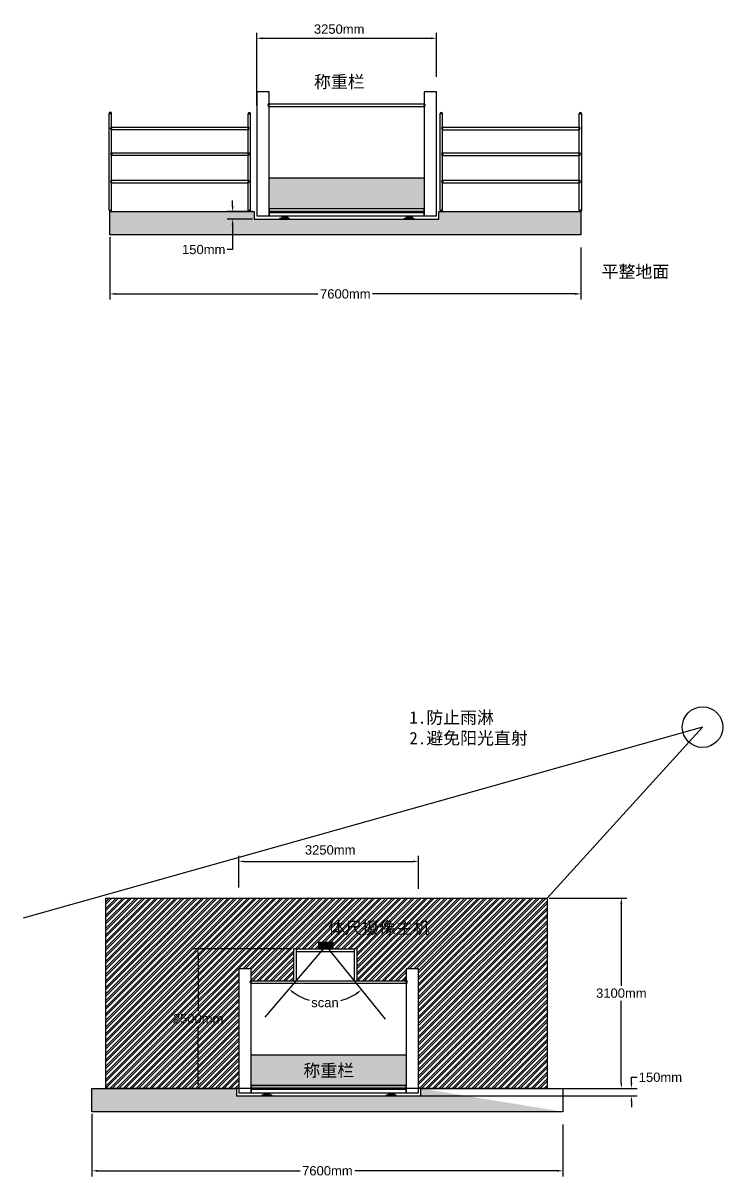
# Model space of a CAD drawing. Header units: inches. Extents: x -6754 to 21732, y -23545 to 9260.
# Drawn here: x -1129 to 10154, y -23545 to -4939 of the extents above; entities that cross this region are included whole.
import ezdxf

# ---------------------------------------------------------------- set-up
doc = ezdxf.new("R2010")
doc.units = ezdxf.units.IN
doc.header["$MEASUREMENT"] = 0
doc.layers.add('图层1', color=7, linetype='Continuous')
doc.styles.get("Standard").update_dxf_attribs({"font": 'arial.ttf'})
doc.dimstyles.get("Standard").update_dxf_attribs({"dimscale": 500, "dimtxt": 0.3, "dimasz": 0.18, "dimexe": 0.18, "dimexo": 0.0625, "dimgap": 0.09, "dimtad": 0, "dimtih": 1, "dimtoh": 1, "dimdec": 4, "dimzin": 0, "dimdsep": 46, "dimtxsty": 'Standard', "dimcen": 0.09, "dimclrd": 2, "dimadec": 0, "dimazin": 0, "dimtfac": 1, "dimtdec": 4, "dimtofl": 0, "dimtmove": 0, "dimatfit": 3, "dimfxl": 1, "dimtolj": 1, "dimtzin": 0, "dimarcsym": 0})

# ---------------------------------------------------------------- blocks, each defined once
blk = doc.blocks.new('*D10')
at = {"color": 0, "lineweight": -2, "transparency": 16777216}
for p, q in [((2638, -6267), (2638, -5094)), ((5536, -5808), (5536, -5094))]:
    blk.add_line(p, q, dxfattribs=at)
at = {"color": 2, "lineweight": -2, "transparency": 16777216}
blk.add_line((2728, -5184), (5446, -5184), dxfattribs=at)
at = {"color": 2, "transparency": 16777216}
for points in [[(2728, -5169), (2728, -5199), (2638, -5184)], [(5446, -5169), (5446, -5199), (5536, -5184)]]:
    blk.add_solid(points, dxfattribs=at)
at = {"layer": 'Defpoints', "color": 0, "transparency": 16777216}
for p in [(5536, -5184), (5536, -5840), (2638, -6298)]:
    blk.add_point(p, dxfattribs=at)
at = {"color": 0, "transparency": 16777216, "insert": (3967, -5037), "char_height": 150, "attachment_point": 5}
blk.add_mtext('\\A1;3250mm', dxfattribs=at)
blk = doc.blocks.new('*D11')
at = {"color": 0, "lineweight": -2, "transparency": 16777216}
for p, q in [((271, -8386), (271, -9396)), ((7861, -8557), (7861, -9396))]:
    blk.add_line(p, q, dxfattribs=at)
at = {"color": 2, "lineweight": -2, "transparency": 16777216}
for p, q in [((361, -9306), (3625, -9306)), ((7771, -9306), (4507, -9306))]:
    blk.add_line(p, q, dxfattribs=at)
at = {"color": 2, "transparency": 16777216}
for points in [[(361, -9291), (361, -9321), (271, -9306)], [(7771, -9291), (7771, -9321), (7861, -9306)]]:
    blk.add_solid(points, dxfattribs=at)
at = {"layer": 'Defpoints', "color": 0, "transparency": 16777216}
for p in [(271, -8355), (7861, -8526), (7861, -9306)]:
    blk.add_point(p, dxfattribs=at)
at = {"color": 0, "transparency": 16777216, "insert": (4066, -9306), "char_height": 150, "attachment_point": 5}
blk.add_mtext('\\A1;7600mm', dxfattribs=at)
blk = doc.blocks.new('*D12')
at = {"color": 2, "lineweight": -2, "transparency": 16777216}
for p, q in [((2249, -7888), (2249, -7798)), ((2249, -8189), (2249, -8591)), ((2249, -8591), (2159, -8591))]:
    blk.add_line(p, q, dxfattribs=at)
at = {"color": 0, "lineweight": -2, "transparency": 16777216}
for p, q in [((2568, -7978), (2159, -7978)), ((2568, -8099), (2159, -8099))]:
    blk.add_line(p, q, dxfattribs=at)
at = {"color": 2, "transparency": 16777216}
for points in [[(2234, -7888), (2264, -7888), (2249, -7978)], [(2234, -8189), (2264, -8189), (2249, -8099)]]:
    blk.add_solid(points, dxfattribs=at)
at = {"layer": 'Defpoints', "color": 0, "transparency": 16777216}
for p in [(2599, -7978), (2249, -8099), (2599, -8099)]:
    blk.add_point(p, dxfattribs=at)
at = {"color": 0, "transparency": 16777216, "insert": (1783, -8591), "char_height": 150, "attachment_point": 5}
blk.add_mtext('\\A1;150mm', dxfattribs=at)
blk = doc.blocks.new('*D13')
at = {"color": 0, "lineweight": -2, "transparency": 16777216}
for p, q in [((2349, -18877), (2349, -18367)), ((5247, -18900), (5247, -18367))]:
    blk.add_line(p, q, dxfattribs=at)
at = {"color": 2, "lineweight": -2, "transparency": 16777216}
blk.add_line((2439, -18457), (5157, -18457), dxfattribs=at)
at = {"color": 2, "transparency": 16777216}
for points in [[(2439, -18442), (2439, -18472), (2349, -18457)], [(5157, -18442), (5157, -18472), (5247, -18457)]]:
    blk.add_solid(points, dxfattribs=at)
at = {"layer": 'Defpoints', "color": 0, "transparency": 16777216}
for p in [(5247, -18457), (2349, -18908), (5247, -18931)]:
    blk.add_point(p, dxfattribs=at)
at = {"color": 0, "transparency": 16777216, "insert": (3822, -18272), "char_height": 150, "attachment_point": 5}
blk.add_mtext('\\A1;3250mm', dxfattribs=at)
blk = doc.blocks.new('*D14')
at = {"color": 0, "lineweight": -2, "transparency": 16777216}
for p, q in [((-18, -22526), (-18, -23536)), ((7572, -22697), (7572, -23536))]:
    blk.add_line(p, q, dxfattribs=at)
at = {"color": 2, "lineweight": -2, "transparency": 16777216}
for p, q in [((72, -23446), (3336, -23446)), ((7482, -23446), (4218, -23446))]:
    blk.add_line(p, q, dxfattribs=at)
at = {"color": 2, "transparency": 16777216}
for points in [[(72, -23431), (72, -23461), (-18, -23446)], [(7482, -23431), (7482, -23461), (7572, -23446)]]:
    blk.add_solid(points, dxfattribs=at)
at = {"layer": 'Defpoints', "color": 0, "transparency": 16777216}
for p in [(-18, -22495), (7572, -22666), (7572, -23446)]:
    blk.add_point(p, dxfattribs=at)
at = {"color": 0, "transparency": 16777216, "insert": (3777, -23446), "char_height": 150, "attachment_point": 5}
blk.add_mtext('\\A1;7600mm', dxfattribs=at)
blk = doc.blocks.new('*D15')
at = {"color": 0, "lineweight": -2, "transparency": 16777216}
for p, q in [((3199, -19869), (1603, -19869)), ((2279, -22118), (1603, -22118))]:
    blk.add_line(p, q, dxfattribs=at)
at = {"color": 2, "lineweight": -2, "transparency": 16777216}
for p, q in [((1693, -19959), (1693, -20872)), ((1693, -22028), (1693, -21115))]:
    blk.add_line(p, q, dxfattribs=at)
at = {"color": 2, "transparency": 16777216}
for points in [[(1678, -19959), (1708, -19959), (1693, -19869)], [(1678, -22028), (1708, -22028), (1693, -22118)]]:
    blk.add_solid(points, dxfattribs=at)
at = {"layer": 'Defpoints', "color": 0, "transparency": 16777216}
for p in [(1693, -19869), (3230, -19869), (2310, -22118)]:
    blk.add_point(p, dxfattribs=at)
at = {"color": 0, "transparency": 16777216, "insert": (1693, -20993), "char_height": 150, "attachment_point": 5}
blk.add_mtext('\\A1;2500mm', dxfattribs=at)
blk = doc.blocks.new('*D16')
at = {"color": 0, "lineweight": -2, "transparency": 16777216}
for p, q in [((7352, -19047), (8606, -19047)), ((7352, -22118), (8606, -22118))]:
    blk.add_line(p, q, dxfattribs=at)
at = {"color": 2, "lineweight": -2, "transparency": 16777216}
for p, q in [((8516, -19137), (8516, -20461)), ((8516, -22028), (8516, -20704))]:
    blk.add_line(p, q, dxfattribs=at)
at = {"color": 2, "transparency": 16777216}
for points in [[(8501, -19137), (8531, -19137), (8516, -19047)], [(8501, -22028), (8531, -22028), (8516, -22118)]]:
    blk.add_solid(points, dxfattribs=at)
at = {"layer": 'Defpoints', "color": 0, "transparency": 16777216}
for p in [(7321, -19047), (7321, -22118), (8516, -22118)]:
    blk.add_point(p, dxfattribs=at)
at = {"color": 0, "transparency": 16777216, "insert": (8516, -20582), "char_height": 150, "attachment_point": 5}
blk.add_mtext('\\A1;3100mm', dxfattribs=at)
blk = doc.blocks.new('*D17')
at = {"color": 2, "lineweight": -2, "transparency": 16777216}
for start, end in [(235.0536, 252.9378), (285.4384, 303.3874)]:
    blk.add_arc((3751, -19820), 914, start, end, dxfattribs=at)
at = {"color": 2, "transparency": 16777216}
for points in [[(3218, -20581), (3236, -20558), (3156, -20514)], [(4245, -20571), (4263, -20595), (4327, -20530)]]:
    blk.add_solid(points, dxfattribs=at)
at = {"layer": 'Defpoints', "color": 0, "transparency": 16777216}
for p in [(3751, -19820), (3751, -19820), (3529, -20707), (2767, -20968), (4706, -20998)]:
    blk.add_point(p, dxfattribs=at)
at = {"color": 0, "transparency": 16777216, "insert": (3738, -20734), "char_height": 150, "attachment_point": 5}
blk.add_mtext('\\A1;scan', dxfattribs=at)
blk = doc.blocks.new('*D20')
at = {"color": 2, "lineweight": -2, "transparency": 16777216}
for p, q in [((8679, -22028), (8679, -21938)), ((8679, -21938), (8769, -21938)), ((8679, -22328), (8679, -22418))]:
    blk.add_line(p, q, dxfattribs=at)
at = {"color": 0, "lineweight": -2, "transparency": 16777216}
for p, q in [((5314, -22118), (8769, -22118)), ((4914, -22238), (8769, -22238))]:
    blk.add_line(p, q, dxfattribs=at)
at = {"color": 2, "transparency": 16777216}
for points in [[(8664, -22028), (8694, -22028), (8679, -22118)], [(8664, -22328), (8694, -22328), (8679, -22238)]]:
    blk.add_solid(points, dxfattribs=at)
at = {"layer": 'Defpoints', "color": 0, "transparency": 16777216}
for p in [(5283, -22118), (8679, -22118), (4883, -22238)]:
    blk.add_point(p, dxfattribs=at)
at = {"color": 0, "transparency": 16777216, "insert": (9146, -21938), "char_height": 150, "attachment_point": 5}
blk.add_mtext('\\A1;150mm', dxfattribs=at)

msp = doc.modelspace()

# ---------------------------------------------------------------- hatches: boundary and pattern name
h = msp.add_hatch()
h.set_pattern_fill('DOTS', color=253, scale=10)
h.paths.add_polyline_path([(5335.92981, -7433.48661), (2837.92078, -7433.48661), (2837.92078, -7932.81024), (5335.92981, -7932.81024)])
h = msp.add_hatch()
h.set_pattern_fill('GRAVEL', color=253, scale=150)
h.set_pattern_definition([(228.01279, (108, 150), (-1200, -1350), [20.1804, -1997.8632]), (184.96974, (94.5, 135), (1800, 150), [34.6302, -3428.3887]), (132.51045, (60, 132), (1500, -1650), [24.4182, -2417.4049]), (267.27369, (1.5, 94.5), (150, 3000), [31.5357, -3122.0337]), (292.833654, (0, 63), (-750, 1800), [30.9232, -3061.406]), (357.27369, (12, 34.5), (-3000, 150), [31.5357, -3122.0337]), (37.69424, (43.5, 33), (-1950, -1500), [41.7043, -4128.7273]), (72.25533, (76.5, 58.5), (1050, 3300), [39.3732, -3897.9482]), (121.429566, (88.5, 96), (-1200, 1950), [31.6425, -3132.611]), (175.23636, (72, 123), (1650, -150), [36.1248, -1770.1144]), (222.39744, (36, 126), (-1800, -1650), [46.7172, -4625.0063]), (138.81407, (150, 93), (-1050, 900), [15.9451, -1578.5767]), (171.469234, (138, 103.5), (1950, -300), [30.3356, -3003.2267]), (225, (108, 108), (-2e-14, -150), [21.2131, -190.9189]), (203.1986, (97.5, 126), (750, 300), [11.4237, -1130.9423]), (291.8014, (87, 121.5), (-150, 450), [16.1554, -791.6193]), (30.96376, (93, 106.5), (450, 300), [26.2394, -848.4034]), (161.56505, (115.5, 120), (300, -150), [18.9736, -455.368]), (16.38954, (0, 121.5), (1500, 450), [26.58, -2631.4268]), (70.34618, (25.5, 129), (-600, -1650), [22.2992, -2207.6112]), (293.1986, (115.5, 150), (-300, 750), [22.8472, -1119.5187]), (343.61046, (124.5, 129), (-1500, 450), [26.58, -2631.4268]), (339.44395, (0, 28.5), (-750, 300), [25.632, -1255.9686]), (294.77514, (24, 19.5), (-750, 1650), [21.4767, -2126.1965]), (66.8014, (117, 0), (300, 750), [22.8472, -1119.5187]), (17.354025, (126, 21), (-1950, -600), [25.1446, -2489.3135]), (69.44395, (43.5, 0), (-300, -750), [12.816, -1268.7846]), (101.30993, (108, 0), (-150, 600), [7.6485, -757.2044]), (165.96376, (106.5, 7.5), (450, -150), [30.9232, -587.5426]), (186.009006, (76.5, 15), (1500, 150), [28.6575, -2837.0885]), (303.69007, (93, 93), (-150, 300), [21.6333, -519.1994]), (353.157227, (105, 75), (2550, -300), [37.7691, -3739.1344]), (60.9454, (142.5, 70.5), (-600, -1050), [15.4434, -1528.9011]), (90, (150, 84), (-150, 150), [9, -141]), (120.25644, (73.5, 19.5), (600, -1050), [20.8386, -2063.028]), (48.01279, (63, 37.5), (1200, 1350), [40.3608, -1977.6828]), (0, (90, 67.5), (150, 150), [39, -111]), (325.30485, (129, 67.5), (1500, -1050), [23.7171, -2347.9911]), (254.0546, (148.5, 54), (-150, -600), [21.8403, -1070.1762]), (207.645975, (142.5, 33), (-2850, -1500), [35.5598, -3520.4211]), (175.42608, (111, 16.5), (-1950, 150), [37.6198, -3724.361])])
h.paths.add_polyline_path([(7860.66153, -8098.54986), (7860.66153, -7977.76767), (5571.63977, -7977.76767), (5571.63977, -8098.54986), (2599.00463, -8098.54986), (2599.00463, -7977.76767), (271.04863, -7977.76767), (271.04863, -8098.54986), (271.04863, -8355.13581), (7860.66153, -8355.13581)])
h = msp.add_hatch(color=256)
h.dxf.hatch_style = 1
h.set_gradient(color1=(20, 61, 105), one_color=1, tint=1)
h.paths.add_polyline_path([(3134.46085, -8082.79837), (3134.46085, -8048.05064), (3045.41722, -8048.05064), (3045.41722, -8082.79837)])
h.paths.add_polyline_path([(3012.90922, -8082.79837), (3012.90922, -8097.79837), (3162.90922, -8097.79837), (3162.90922, -8082.79837)])
h = msp.add_hatch(color=256)
h.dxf.hatch_style = 1
h.set_gradient(color1=(20, 61, 105), one_color=1, tint=1)
h.paths.add_polyline_path([(5143.12136, -8083.31277), (5143.12136, -8048.00594), (5054.07772, -8048.00594), (5054.07772, -8083.31277)])
h.paths.add_polyline_path([(5021.56973, -8083.31277), (5021.56973, -8098.31277), (5171.56973, -8098.31277), (5171.56973, -8083.31277)])
h = msp.add_hatch()
h.set_pattern_fill('ANSI32', color=253, scale=200)
h.set_pattern_definition([(45, (0, -5631.08), (-53.033, 53.033), []), (45, (35.355, -5631.08), (-53.033, 53.033), [])])
h.paths.add_polyline_path([(7321.05034, -19047.11009), (204.28753, -19047.11009), (204.28753, -22117.70332), (2348.70071, -22117.70332), (2348.70071, -20187.69125), (2548.70071, -20187.69125), (2548.70071, -20382.00445), (3229.9453, -20382.00445), (3229.9453, -19868.88136), (3280.9483, -19868.88136), (3641.13779, -19868.88136), (3641.13779, -19756.70007), (3866.09943, -19756.70007), (3866.09943, -19868.88136), (4207.17277, -19868.88136), (4207.17277, -19867.87943), (4258.17577, -19867.87943), (4258.17577, -20382.00445), (5047.09963, -20382.00445), (5047.09963, -20187.69117), (5247.09963, -20187.69117), (5247.09963, -22117.70332), (7321.05034, -22117.70332)])
h.paths.add_polyline_path([(1251.67374, -21148.9199), (2141.95342, -21148.9199), (2141.95342, -20839.81348), (1251.67374, -20839.81348)], flags=24)
h.paths.add_polyline_path([(3725.38183, -19722.18848), (5531.65741, -19722.18848), (5531.65741, -19332.55683), (3725.38183, -19332.55683)], flags=24)
h = msp.add_hatch(color=256)
h.dxf.hatch_style = 1
h.set_gradient(color1=(20, 61, 105), one_color=1, tint=1, name='CURVED')
h.paths.add_polyline_path([(3641.13779, -19756.70007), (3641.13779, -19865.92346), (3866.09943, -19865.92346), (3866.09943, -19756.70007)])
h = msp.add_hatch()
h.set_pattern_fill('DOTS', color=253, scale=10)
h.set_pattern_definition([(0, (-288.8302, -14139.93565), (0.3125, 0.625), [0, -0.625])])
h.paths.add_polyline_path([(2549.0906, -21573.42226), (2549.0906, -22072.74589), (5047.09963, -22072.74589), (5047.09963, -21573.42226)])
h = msp.add_hatch()
h.set_pattern_fill('AR-CONC', color=256, scale=10)
h.set_pattern_definition([(50, (-2921.984, -22115.066), (71.72602, -6.2752), [7.5, -82.5]), (355, (-2921.98, -22115.066), (-13.87513, 75.2192), [6, -66]), (100.45144, (-2916.006, -22115.59), (57.8509, 68.944), [6.374, -70.1142]), (46.1842, (-2921.98, -22095.07), (106.7241, -16.5519), [11.25, -123.75]), (96.6356, (-2913.09, -22096.45), (93.4662, 97.4119), [9.561, -105.1714]), (351.1842, (-2921.98, -22095.07), (93.4662, 97.4119), [9, -99]), (21, (-2911.984, -22100.066), (59.6907, -40.2619), [7.5, -82.5]), (326, (-2911.98, -22100.066), (24.33153, 72.515), [6, -66]), (71.45144, (-2907.01, -22103.42), (84.02224, 32.2531), [6.374, -70.1142]), (37.5, (-2921.984, -22115.066), (1.215986, 33.289385), [0, -65.2, 0, -67, 0, -66.25]), (7.5, (-2921.984, -22115.066), (26.30695, 39.44117), [0, -38.2, 0, -63.7, 0, -25.25]), (327.5, (-2944.284, -22115.066), (53.382244, -2.25549), [0, -25, 0, -78, 0, -103.5]), (317.5, (-2954.284, -22115.066), (58.31862, 10.0105), [0, -32.5, 0, -51.8, 0, -73.5])])
h.paths.add_polyline_path([(7681.67489, -22492.22075), (7567.62929, -22492.43409), (-17.78154, -22495.07146), (-17.78154, -22117.70332), (2310.17446, -22117.70332), (2310.17446, -22238.48551), (5285.1226, -22238.48551), (5278.60752, -22235.84814), (5282.8096, -22117.70332), (7567.62934, -22492.43407)])
h = msp.add_hatch(color=256)
h.dxf.hatch_style = 1
h.set_gradient(color1=(20, 61, 105), one_color=1, tint=1)
h.paths.add_polyline_path([(2845.63068, -22222.73402), (2845.63068, -22187.98629), (2756.58704, -22187.98629), (2756.58704, -22222.73402)])
h.paths.add_polyline_path([(2724.07905, -22222.73402), (2724.07905, -22237.73402), (2874.07905, -22237.73402), (2874.07905, -22222.73402)])
h = msp.add_hatch(color=256)
h.dxf.hatch_style = 1
h.set_gradient(color1=(20, 61, 105), one_color=1, tint=1)
h.paths.add_polyline_path([(4854.29118, -22223.24842), (4854.29118, -22187.94159), (4765.24755, -22187.94159), (4765.24755, -22223.24842)])
h.paths.add_polyline_path([(4732.73955, -22223.24842), (4732.73955, -22238.24842), (4882.73955, -22238.24842), (4882.73955, -22223.24842)])

# ---------------------------------------------------------------- linework, layer by layer
for p, q in [((2837.53089, -6242.06879), (2837.53089, -6262.06879)), ((2837.53089, -6242.06879), (5335.92981, -6242.06879)), ((2837.53089, -6282.06879), (2837.53089, -6262.06879)), ((2837.53089, -6282.06879), (5335.92981, -6282.06879)), ((5335.92981, -6242.06879), (5335.92981, -6262.06879)), ((5335.92981, -6282.06879), (5335.92981, -6262.06879)), ((258.87499, -7953.4046), (258.87499, -6397.27565)), ((258.87499, -6397.27565), (278.87499, -6397.27565)), ((298.87499, -6397.27565), (278.87499, -6397.27565)), ((298.87499, -7953.4046), (298.87499, -6397.27565)), ((2500.08218, -7956.14805), (2500.08218, -6400.0191)), ((2500.08218, -6400.0191), (2520.08218, -6400.0191)), ((2540.08218, -6400.0191), (2520.08218, -6400.0191)), ((2540.08218, -7956.14805), (2540.08218, -6400.0191)), ((5595.61687, -7954.83468), (5595.61687, -6398.70573)), ((5595.61687, -6398.70573), (5615.61687, -6398.70573)), ((5635.61687, -6398.70573), (5615.61687, -6398.70573)), ((5635.61687, -7954.83468), (5635.61687, -6398.70573)), ((7836.82406, -7957.57813), (7836.82406, -6401.44918)), ((7836.82406, -6401.44918), (7856.82406, -6401.44918)), ((7876.82406, -6401.44918), (7856.82406, -6401.44918)), ((7876.82406, -7957.57813), (7876.82406, -6401.44918)), ((297.81866, -6616.10457), (297.81866, -6636.10457)), ((297.81866, -6616.10457), (2497.81866, -6616.10457)), ((297.81866, -6656.10457), (297.81866, -6636.10457)), ((297.81866, -6656.10457), (2497.81866, -6656.10457)), ((2497.81866, -6616.10457), (2497.81866, -6636.10457)), ((2497.81866, -6656.10457), (2497.81866, -6636.10457)), ((5634.56055, -6617.53465), (5634.56055, -6637.53465)), ((5634.56055, -6617.53465), (7834.56055, -6617.53465)), ((5634.56055, -6657.53465), (5634.56055, -6637.53465)), ((5634.56055, -6657.53465), (7834.56055, -6657.53465)), ((7834.56055, -6617.53465), (7834.56055, -6637.53465)), ((7834.56055, -6657.53465), (7834.56055, -6637.53465)), ((300.30121, -7030.05485), (300.30121, -7050.05485)), ((300.30121, -7030.05485), (2500.30121, -7030.05485)), ((300.30121, -7070.05485), (300.30121, -7050.05485)), ((300.30121, -7070.05485), (2500.30121, -7070.05485)), ((2500.30121, -7030.05485), (2500.30121, -7050.05485)), ((2500.30121, -7070.05485), (2500.30121, -7050.05485)), ((5637.04309, -7031.48494), (5637.04309, -7051.48494)), ((5637.04309, -7031.48494), (7837.04309, -7031.48494)), ((5637.04309, -7071.48494), (5637.04309, -7051.48494)), ((7837.04309, -7031.48494), (7837.04309, -7051.48494)), ((7837.04309, -7071.48494), (7837.04309, -7051.48494)), ((5637.04309, -7071.48494), (7837.04309, -7071.48494)), ((299.01283, -7472.63916), (299.01283, -7492.63916)), ((299.01283, -7472.63916), (2499.01283, -7472.63916)), ((299.01283, -7512.63916), (299.01283, -7492.63916)), ((299.01283, -7512.63916), (2499.01283, -7512.63916)), ((2499.01283, -7472.63916), (2499.01283, -7492.63916)), ((2499.01283, -7512.63916), (2499.01283, -7492.63916)), ((5635.75471, -7474.06924), (5635.75471, -7494.06924)), ((5635.75471, -7474.06924), (7835.75471, -7474.06924)), ((5635.75471, -7514.06924), (5635.75471, -7494.06924)), ((5635.75471, -7514.06924), (7835.75471, -7514.06924)), ((7835.75471, -7474.06924), (7835.75471, -7494.06924)), ((7835.75471, -7514.06924), (7835.75471, -7494.06924)), ((258.87499, -7953.4046), (278.87499, -7953.4046)), ((298.87499, -7953.4046), (278.87499, -7953.4046)), ((2500.08218, -7956.14805), (2520.08218, -7956.14805)), ((2540.08218, -7956.14805), (2520.08218, -7956.14805)), ((5595.61687, -7954.83468), (5615.61687, -7954.83468)), ((5635.61687, -7954.83468), (5615.61687, -7954.83468)), ((7836.82406, -7957.57813), (7856.82406, -7957.57813)), ((7876.82406, -7957.57813), (7856.82406, -7957.57813)), ((9826.06939, -16291.44674), (-1128.82972, -19370.34618)), ((9826.06939, -16291.44674), (7321.05034, -19047.11009)), ((3750.90856, -19819.81559), (2767.14331, -20968.10412)), ((3750.90856, -19819.81559), (4706.19755, -20998.3019)), ((2548.70071, -20382.00445), (2548.70071, -20402.00445)), ((2548.70071, -20382.00445), (5047.09963, -20382.00445)), ((2548.70071, -20422.00445), (2548.70071, -20402.00445)), ((2548.70071, -20422.00445), (5047.09963, -20422.00445)), ((5047.09963, -20382.00445), (5047.09963, -20402.00445)), ((5047.09963, -20422.00445), (5047.09963, -20402.00445))]:
    msp.add_line(p, q)
at = {"color": 3, "linetype": 'Continuous', "lineweight": 211}
for p, q in [((2836.54066, -7980.80552), (5335.92981, -7980.80552)), ((2547.71049, -22120.74117), (5047.09963, -22120.74117))]:
    msp.add_line(p, q, dxfattribs=at)
for points in [[(2637.53089, -8048.34877), (2837.53089, -8048.34877), (2837.53089, -6047.7556), (2637.53089, -6047.7556)], [(5335.92981, -8047.62674), (5535.92981, -8047.62674), (5535.92981, -6047.75552), (5335.92981, -6047.75552)], [(2837.92078, -7433.48661), (5335.92981, -7433.48661), (5335.92981, -7932.81024), (2837.92078, -7932.81024)], [(2836.54066, -8048.05064), (5334.93958, -8048.05064), (5334.93958, -7935.95769), (2836.54066, -7935.95769)], [(3012.90922, -8082.79837), (3162.90922, -8082.79837), (3162.90922, -8097.79837), (3012.90922, -8097.79837)], [(3045.41722, -8047.49154), (3134.46085, -8047.49154), (3134.46085, -8082.79837), (3045.41722, -8082.79837)], [(5021.56973, -8083.31277), (5171.56973, -8083.31277), (5171.56973, -8098.31277), (5021.56973, -8098.31277)], [(5021.56973, -8083.31279), (5171.56973, -8083.31279), (5171.56973, -8098.31279), (5021.56973, -8098.31279)], [(5054.07772, -8048.00594), (5143.12136, -8048.00594), (5143.12136, -8083.31277), (5054.07772, -8083.31277)], [(5054.07772, -8048.00596), (5143.12136, -8048.00596), (5143.12136, -8083.31279), (5054.07772, -8083.31279)], [(3229.9453, -20382.00445), (3280.9483, -20382.00445), (3280.9483, -19868.88136), (3229.9453, -19868.88136)], [(3280.9483, -19868.88136), (4207.17277, -19868.88136), (4207.17277, -19913.11379), (3280.9483, -19913.11379)], [(3641.13779, -19756.70007), (3866.09943, -19756.70007), (3866.09943, -19865.92346), (3641.13779, -19865.92346)], [(4207.17277, -20381.00252), (4258.17577, -20381.00252), (4258.17577, -19867.87943), (4207.17277, -19867.87943)], [(2348.70071, -22188.28442), (2548.70071, -22188.28442), (2548.70071, -20187.69125), (2348.70071, -20187.69125)], [(5047.09963, -22187.56239), (5247.09963, -22187.56239), (5247.09963, -20187.69117), (5047.09963, -20187.69117)], [(2549.0906, -21573.42226), (5047.09963, -21573.42226), (5047.09963, -22072.74589), (2549.0906, -22072.74589)], [(2549.0906, -21573.42226), (5047.09963, -21573.42226), (5047.09963, -22072.74589), (2549.0906, -22072.74589)], [(2547.71049, -22187.98629), (5046.1094, -22187.98629), (5046.1094, -22075.89334), (2547.71049, -22075.89334)], [(2724.07905, -22222.73402), (2874.07905, -22222.73402), (2874.07905, -22237.73402), (2724.07905, -22237.73402)], [(2756.58704, -22187.42719), (2845.63068, -22187.42719), (2845.63068, -22222.73402), (2756.58704, -22222.73402)], [(4732.73955, -22223.24842), (4882.73955, -22223.24842), (4882.73955, -22238.24842), (4732.73955, -22238.24842)], [(4732.73955, -22223.24844), (4882.73955, -22223.24844), (4882.73955, -22238.24844), (4732.73955, -22238.24844)], [(4765.24755, -22187.94159), (4854.29118, -22187.94159), (4854.29118, -22223.24842), (4765.24755, -22223.24842)], [(4765.24755, -22187.94161), (4854.29118, -22187.94161), (4854.29118, -22223.24844), (4765.24755, -22223.24844)]]:
    msp.add_lwpolyline(points, close=True)
for points in [[(271.04863, -8098.54986), (271.04863, -7977.76767), (2599.00463, -7977.76767), (2599.00463, -8098.54986)], [(5573.95277, -8098.54986), (5571.63977, -8098.54986), (5571.63977, -7977.76767), (7860.66153, -7977.76767), (7860.66153, -8098.54986)], [(7860.66153, -8098.54986), (7860.66153, -8355.13581), (271.04863, -8355.13581), (271.04863, -8098.54986)], [(2599.00463, -8098.54986), (5573.95277, -8098.54986)], [(-17.78154, -22238.48551), (-17.78154, -22117.70332), (2310.17446, -22117.70332), (2310.17446, -22238.48551)], [(5285.1226, -22238.48551), (5282.8096, -22238.48551), (5282.8096, -22117.70332), (7571.83136, -22117.70332), (7571.83136, -22238.48551)], [(7571.83136, -22238.48551), (7571.83136, -22495.07146), (-17.78154, -22495.07146), (-17.78154, -22238.48551)], [(2310.17446, -22238.48551), (5285.1226, -22238.48551)]]:
    msp.add_lwpolyline(points)
msp.add_circle((9826.06939, -16291.44674), 327.71254)
for centre, start, end in [((2837.53089, -6262.06879), 90, 270), ((5335.92981, -6262.06879), -90, 90), ((278.87499, -6397.27565), 0, 180), ((2520.08218, -6400.0191), 0, 180), ((5615.61687, -6398.70573), 0, 180), ((7856.82406, -6401.44918), 0, 180), ((297.81866, -6636.10457), 90, 270), ((2497.81866, -6636.10457), -90, 90), ((5634.56055, -6637.53465), 90, 270), ((7834.56055, -6637.53465), -90, 90), ((300.30121, -7050.05485), 90, 270), ((2500.30121, -7050.05485), -90, 90), ((5637.04309, -7051.48494), 90, 270), ((7837.04309, -7051.48494), -90, 90), ((299.01283, -7492.63916), 90, 270), ((2499.01283, -7492.63916), -90, 90), ((5635.75471, -7494.06924), 90, 270), ((7835.75471, -7494.06924), -90, 90), ((278.87499, -7953.4046), 180, 360), ((2520.08218, -7956.14805), 180, 360), ((5615.61687, -7954.83468), 180, 360), ((7856.82406, -7957.57813), 180, 360), ((2548.70071, -20402.00445), 90, 270), ((5047.09963, -20402.00445), -90, 90)]:
    msp.add_arc(centre, 20, start, end)
at = {"layer": '图层1'}
msp.add_lwpolyline([(204.28753, -19047.11009), (7321.05034, -19047.11009), (7321.05034, -22117.70332), (204.28753, -22117.70332)], close=True, dxfattribs=at)

# ---------------------------------------------------------------- texts
for s, p in [('称重栏', (3560.21883, -5985.59277)), ('平整地面', (8196.80526, -9046.21105)), ('体尺摄像主机', (3790.32043, -19627.78193)), ('称重栏', (3390.02103, -21928.32237))]:
    msp.add_text(s, height=200).set_placement(p)
at = {"insert": (5098.9313, -16035.79398), "char_height": 200, "attachment_point": 1}
msp.add_mtext_dynamic_manual_height_columns('{\\fSimSun|b0|i0|c134|p2;1.防止雨淋\\P2.避免阳光直射}', width=3778.6976212, gutter_width=1000, heights=[0], dxfattribs=at)

# ---------------------------------------------------------------- dimensions: what is measured, and where the dimension line sits
for base, p1, p2, picture, middle in [((5535.92981, -5184.40911), (2637.53089, -6297.7556), (5535.92981, -5839.68235), '*D10', (3967.48331, -5037.0947)), ((5247.09963, -18456.93136), (2348.70071, -18908.2445), (5247.09963, -18931.38875), '*D13', (3822.46923, -18271.77725))]:
    dim = msp.add_linear_dim(base=base, p1=p1, p2=p2, text='3250mm', dimstyle='Standard', override={"dimtmove": 2})
    dim.commit()
    dim.dimension.update_dxf_attribs({"geometry": picture, "text_midpoint": middle, "dimtype": 160})
dim = msp.add_linear_dim(base=(2249.03169, -8098.54986), p1=(2599.00463, -7977.76767), p2=(2599.00463, -8098.54986), angle=90, text='150mm', dimstyle='Standard')
dim.commit()
dim.dimension.update_dxf_attribs({"geometry": '*D12', "text_midpoint": (1782.82432, -8591.10263), "dimtype": 160})
for base, p1, p2, picture, middle in [((7860.66153, -9306.20903), (271.04863, -8355.13581), (7860.66153, -8525.6137), '*D11', (4065.85508, -9306.20903)), ((7571.83136, -23446.14468), (-17.78154, -22495.07146), (7571.83136, -22665.54935), '*D14', (3777.02491, -23446.14468))]:
    dim = msp.add_linear_dim(base=base, p1=p1, p2=p2, text='7600mm', dimstyle='Standard')
    dim.commit()
    dim.dimension.update_dxf_attribs({"geometry": picture, "text_midpoint": middle})
for base, p1, p2, text, picture, middle in [((8515.76291, -22117.70332), (7321.05034, -19047.11009), (7321.05034, -22117.70332), '3100mm', '*D16', (8515.76291, -20582.4067)), ((1693.13009, -19868.88136), (2310.17446, -22117.70332), (3229.9453, -19868.88136), '2500mm', '*D15', (1693.13009, -20993.29234)), ((8679.32523, -22117.70332), (4882.73955, -22238.24844), (5282.8096, -22117.70332), '150mm', '*D20', (9145.5326, -21937.70332))]:
    dim = msp.add_linear_dim(base=base, p1=p1, p2=p2, angle=90, text=text, dimstyle='Standard')
    dim.commit()
    dim.dimension.update_dxf_attribs({"geometry": picture, "text_midpoint": middle})
dim = msp.add_angular_dim_2l(base=(3528.91775, -20706.95266), line1=((3750.90856, -19819.81559), (4706.19755, -20998.3019)), line2=((3750.90856, -19819.81559), (2767.14331, -20968.10412)), text='scan', dimstyle='Standard')
dim.commit()
dim.dimension.update_dxf_attribs({"geometry": '*D17', "text_midpoint": (3738.46771, -20734.22104)})

doc.saveas('drawing.dxf')
